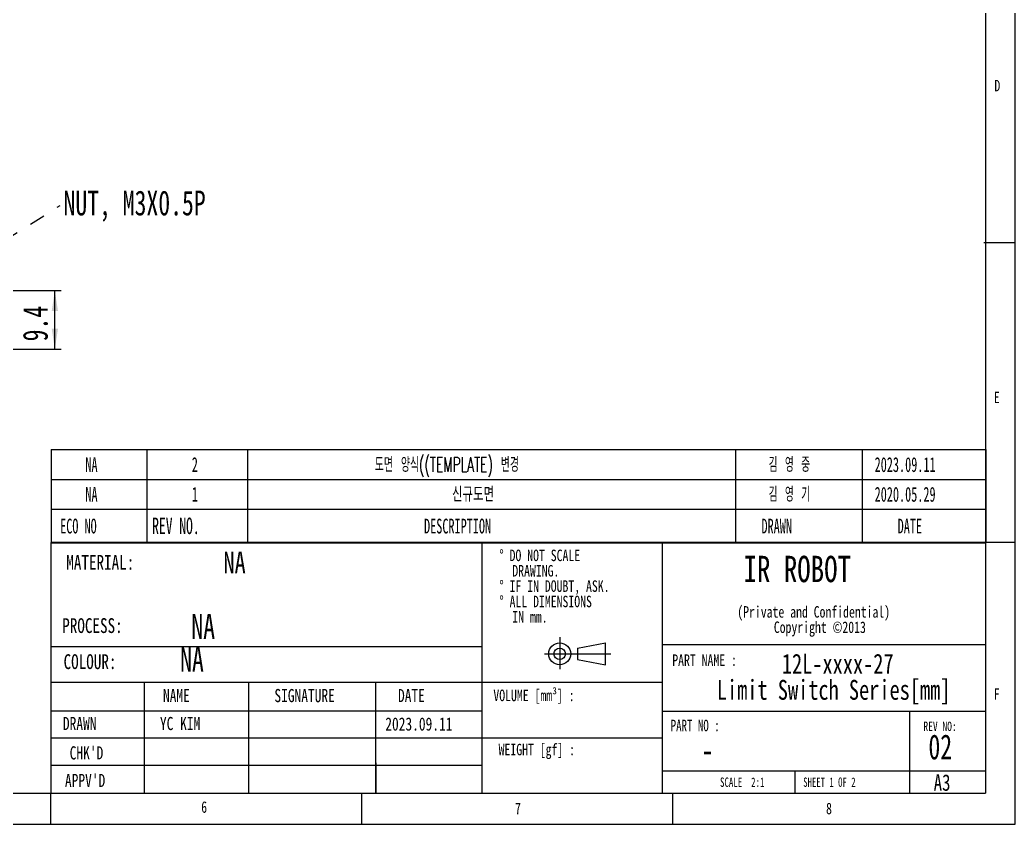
# Model space of a CAD drawing. Header units: millimetres. Extents: x 5 to 415, y 5 to 292.
# Drawn here: x 255 to 415, y 5 to 134.3 of the extents above; entities that cross this region are included whole.
import ezdxf

# ---------------------------------------------------------------- set-up
doc = ezdxf.new("R2010")
doc.units = ezdxf.units.MM
doc.linetypes.add('CENTERX2', pattern=[20.32, 12.7, -2.54, 2.54, -2.54])
doc.layers.add('CENTER_LINE', color=7, linetype='CENTERX2')
doc.layers.add('NOTES', color=7, linetype='Continuous')
doc.styles.add('SLDTEXTSTYLE0', font='TXT', dxfattribs={"width": 0.7})
doc.styles.add('SLDTEXTSTYLE2', font='TXT', dxfattribs={"width": 0.7, "bigfont": 'bigfont'})
doc.styles.add('SLDTEXTSTYLE3', font='TXT', dxfattribs={"width": 0.75})
doc.styles.add('SLDTEXTSTYLE4', font='TXT', dxfattribs={"width": 0.6875})
doc.styles.add('SLDTEXTSTYLE5', font='TXT', dxfattribs={"width": 0.694444})
doc.styles.add('SLDTEXTSTYLE6', font='TXT', dxfattribs={"width": 0.605})
doc.styles.add('SLDTEXTSTYLE7', font='TXT', dxfattribs={"width": 0.605, "bigfont": 'bigfont'})
doc.styles.add('SLDTEXTSTYLE8', font='TXT', dxfattribs={"width": 0.563, "bigfont": 'bigfont'})
doc.dimstyles.new('SLDDIMSTYLE4', dxfattribs={"dimtxt": 4, "dimasz": 3.302, "dimexe": 0, "dimexo": 0.0625, "dimgap": 1, "dimtad": 1, "dimdec": 1, "dimrnd": 1e-09, "dimzin": 12, "dimdsep": 46, "dimtxsty": 'SLDTEXTSTYLE0', "dimsah": 1, "dimcen": 0.09, "dimadec": 0, "dimazin": 3, "dimtfac": 1, "dimtdec": 1, "dimtofl": 0, "dimtmove": 0, "dimatfit": 3, "dimfxl": 1, "dimfrac": 2, "dimtolj": 1, "dimtzin": 12, "dimarcsym": 0})
doc.dimstyles.new('SLDDIMSTYLE5', dxfattribs={"dimtxt": 0.18, "dimasz": 3.302, "dimexe": 0, "dimexo": 0.0625, "dimgap": 0, "dimtad": 0, "dimtih": 1, "dimtoh": 1, "dimdec": 0, "dimrnd": 1e-09, "dimzin": 0, "dimdsep": 46, "dimtxsty": 'Standard', "dimsah": 1, "dimcen": 0.09, "dimadec": 0, "dimazin": 0, "dimtfac": 3.302, "dimtdec": 0, "dimtofl": 0, "dimtmove": 0, "dimatfit": 3, "dimfxl": 1, "dimfrac": 2, "dimtolj": 1, "dimtzin": 0, "dimarcsym": 0})

# ---------------------------------------------------------------- blocks, each defined once
blk = doc.blocks.new('SW_NOTE_0_1')
at = {"color": 0, "linetype": 'Continuous', "lineweight": 0, "char_height": 1.8521, "attachment_point": 2, "style": 'SLDTEXTSTYLE3'}
for s, insert in [('(Private and Confidential)', (15.4, 2.39)), ('Copyright ©2013', (16.39, -0.08))]:
    blk.add_mtext(s, dxfattribs=dict(at, insert=insert))
blk = doc.blocks.new('SW_NOTE_0_2')
at = {"color": 0, "linetype": 'Continuous', "lineweight": 0, "char_height": 3.2, "attachment_point": 2, "style": 'SLDTEXTSTYLE3'}
for s, insert in [('12L-xxxx-27', (10.95, 4.13)), ('Limit Switch Series[mm]', (10.3, -0.07))]:
    blk.add_mtext(s, dxfattribs=dict(at, insert=insert))
blk = doc.blocks.new('SW_NOTE_0_3')
at = {"color": 0, "linetype": 'Continuous', "lineweight": 0, "attachment_point": 1, "style": 'SLDTEXTSTYLE3'}
for s, insert, char_height in [('%%d DO NOT SCALE', (0, 2.39), 1.8521), ('DRAWING.', (2.08, -0.08), 1.852), ('%%d IF IN DOUBT, ASK.', (0, -2.55), 1.8521), ('%%d ALL DIMENSIONS', (0, -5.02), 1.8521), ('IN mm.', (2.08, -7.49), 1.852)]:
    blk.add_mtext(s, dxfattribs=dict(at, insert=insert, char_height=char_height))
blk = doc.blocks.new('SW_TABLEANNOTATION_0')
at = {"color": 0, "linetype": 'Continuous', "lineweight": 18}
for p, q in [((0, 0), (0, -4.79)), ((0, 0), (15.39, 0)), ((15.39, 0), (15.39, -4.79)), ((15.39, 0), (31.57, 0)), ((31.57, 0), (31.57, -4.79)), ((31.57, 0), (109.99, 0)), ((109.99, 0), (109.99, -4.79)), ((109.99, 0), (130.36, 0)), ((130.36, 0), (130.36, -4.79)), ((130.36, 0), (150.24, 0)), ((150.24, 0), (150.24, -4.79)), ((0, -4.79), (0, -9.57)), ((0, -4.79), (15.39, -4.79)), ((15.39, -4.79), (15.39, -9.57)), ((15.39, -4.79), (31.57, -4.79)), ((31.57, -4.79), (31.57, -9.57)), ((31.57, -4.79), (109.99, -4.79)), ((109.99, -4.79), (109.99, -9.57)), ((109.99, -4.79), (130.36, -4.79)), ((130.36, -4.79), (130.36, -9.57)), ((130.36, -4.79), (150.24, -4.79)), ((150.24, -4.79), (150.24, -9.57)), ((0, -9.57), (0, -15)), ((0, -9.57), (15.39, -9.57)), ((15.39, -9.57), (15.39, -15)), ((15.39, -9.57), (31.57, -9.57)), ((31.57, -9.57), (31.57, -15)), ((31.57, -9.57), (109.99, -9.57)), ((109.99, -9.57), (109.99, -15)), ((109.99, -9.57), (130.36, -9.57)), ((130.36, -9.57), (130.36, -15)), ((130.36, -9.57), (150.24, -9.57)), ((150.24, -9.57), (150.24, -15)), ((0, -15), (15.39, -15)), ((15.39, -15), (31.57, -15)), ((31.57, -15), (109.99, -15)), ((109.99, -15), (130.36, -15)), ((130.36, -15), (150.24, -15))]:
    blk.add_line(p, q, dxfattribs=at)
at = {"color": 0, "linetype": 'Continuous', "lineweight": 0, "attachment_point": 1}
for s, insert, char_height, style in [('NA', (5.49, -1.21), 2.381, 'SLDTEXTSTYLE6'), ('2', (22.6, -1.21), 2.38, 'SLDTEXTSTYLE6'), ('도면 양식((TEMPLATE) 변경', (52.01, -1.21), 2.3813, 'SLDTEXTSTYLE7'), ('김 영 중', (115.33, -1.21), 2.381, 'SLDTEXTSTYLE8'), ('2023.09.11', (132.36, -1.21), 2.381, 'SLDTEXTSTYLE6'), ('NA', (5.49, -5.99), 2.381, 'SLDTEXTSTYLE6'), ('1', (22.6, -5.99), 2.38, 'SLDTEXTSTYLE6'), ('신규도면', (64.43, -5.99), 2.381, 'SLDTEXTSTYLE2'), ('김 영 기', (115.33, -5.99), 2.381, 'SLDTEXTSTYLE8'), ('2020.05.29', (132.36, -5.99), 2.381, 'SLDTEXTSTYLE6'), ('ECO NO', (1.43, -11.1), 2.381, 'SLDTEXTSTYLE6'), ('REV NO.', (16.23, -10.93), 2.646, 'SLDTEXTSTYLE6'), ('DESCRIPTION', (59.93, -11.1), 2.3813, 'SLDTEXTSTYLE6'), ('DRAWN', (114.17, -11.1), 2.381, 'SLDTEXTSTYLE6'), ('DATE', (136.06, -11.1), 2.381, 'SLDTEXTSTYLE6')]:
    blk.add_mtext(s, dxfattribs=dict(at, insert=insert, char_height=char_height, style=style))
blk = doc.blocks.new('_D_25')
at = {"layer": 'CENTER_LINE'}
for p, q in [((250.17, 90.79), (261.64, 90.79)), ((260.64, 81.37), (260.64, 90.79)), ((250.93, 81.37), (261.64, 81.37))]:
    blk.add_line(p, q, dxfattribs=at)
for points in [[(260.64, 90.79), (260.14, 87.49), (261.15, 87.49)], [(260.64, 81.37), (261.15, 84.67), (260.14, 84.67)]]:
    blk.add_solid(points, dxfattribs=at)
at = {"layer": 'CENTER_LINE', "insert": (255.49, 82.62), "char_height": 4, "attachment_point": 1, "rotation": 90, "style": 'SLDTEXTSTYLE0'}
blk.add_mtext('9.4', dxfattribs=at)
blk = doc.blocks.new('SW_NOTE_0_6')
at = {"layer": 'CENTER_LINE', "color": 0, "insert": (0.53, 2.4), "char_height": 4, "attachment_point": 1, "style": 'SLDTEXTSTYLE0'}
blk.add_mtext('NUT, M3X0.5P', dxfattribs=at)

msp = doc.modelspace()

# ---------------------------------------------------------------- linework, layer by layer
at = {"color": 7, "linetype": 'Continuous', "lineweight": 18}
for p, q in [((415, 5), (415, 292)), ((410, 98.5), (415, 98.5)), ((260, 50.271), (260, 10)), ((415, 50.271), (260, 50.271)), ((329.265, 50.271), (329.265, 10)), ((358.254, 50.271), (358.254, 10)), ((344.668, 33.297), (349.181, 34.143)), ((349.181, 30.608), (349.181, 34.143)), ((410.25, 33.844), (358.254, 33.844)), ((260, 33.55), (329.265, 33.55)), ((344.668, 33.297), (344.668, 31.454)), ((344.668, 31.454), (349.181, 30.608)), ((275.001, 27.796), (275.001, 10)), ((291.778, 27.796), (291.778, 10)), ((312.217, 10), (312.217, 27.796)), ((329.265, 23.158), (260, 23.158)), ((398.074, 10), (398.074, 23.123)), ((358.254, 18.822), (260, 18.822)), ((260, 14.481), (329.265, 14.481)), ((312.217, 14.859), (312.217, 10)), ((379.611, 13.419), (379.611, 10)), ((10, 10), (410.25, 10)), ((260, 5), (260, 10)), ((310, 5), (310, 10)), ((360, 5), (360, 10)), ((5, 5), (415, 5))]:
    msp.add_line(p, q, dxfattribs=at)
at = {"color": 7, "linetype": 'CENTERX2', "lineweight": 18}
for p, q in [((341.798, 35.054), (341.798, 29.936)), ((339.361, 32.376), (350.023, 32.376))]:
    msp.add_line(p, q, dxfattribs=at)
at = {"color": 7, "linetype": 'Continuous', "lineweight": 18}
for radius in [1.767, 0.922]:
    msp.add_circle((341.798, 32.376), radius, dxfattribs=at)
at = {"layer": 'NOTES', "color": 7}
for p, q in [((410.25, 287), (410.25, 10)), ((410.25, 13.496), (358.254, 13.496))]:
    msp.add_line(p, q, dxfattribs=at)
at = {"layer": 'NOTES', "color": 7, "linetype": 'Continuous', "lineweight": 18}
for p, q in [((260, 27.801), (358.254, 27.801)), ((410.25, 23.123), (358.254, 23.123))]:
    msp.add_line(p, q, dxfattribs=at)

# ---------------------------------------------------------------- block references
at = {"color": 7, "linetype": 'Continuous', "lineweight": 0}
for name, p in [('SW_TABLEANNOTATION_0', (260.062, 65.21)), ('SW_NOTE_0_3', (332.098, 46.744)), ('SW_NOTE_0_1', (367.225, 37.663)), ('SW_NOTE_0_2', (375.536, 28.259))]:
    msp.add_blockref(name, p, dxfattribs=at)
at = {"layer": 'CENTER_LINE'}
msp.add_blockref('SW_NOTE_0_6', (261.505, 104.474), dxfattribs=at)

# ---------------------------------------------------------------- texts
at = {"color": 7, "linetype": 'Continuous', "lineweight": 0}
for s, insert, char_height, attachment_point, style in [('D', (411.667, 124.668), 1.852, 1, 'SLDTEXTSTYLE3'), ('E', (411.586, 74.537), 1.852, 1, 'SLDTEXTSTYLE3'), ('MATERIAL:', (262.479, 48.278), 2.3813, 1, 'SLDTEXTSTYLE3'), ('NA', (289.535, 48.832), 3.5, 2, 'SLDTEXTSTYLE3'), ('PROCESS:', (261.829, 38.108), 2.3813, 1, 'SLDTEXTSTYLE3'), ('PART NAME :', (359.887, 32.29), 1.85208, 1, 'SLDTEXTSTYLE3'), ('NAME', (278.027, 26.726), 2.1167, 1, 'SLDTEXTSTYLE3'), ('SIGNATURE', (295.935, 26.726), 2.1167, 1, 'SLDTEXTSTYLE3'), ('DATE', (315.804, 26.726), 2.1167, 1, 'SLDTEXTSTYLE3'), ('VOLUME [mm³] :', (331.133, 26.622), 1.85208, 1, 'SLDTEXTSTYLE3'), ('DRAWN', (261.937, 22.233), 2.1167, 1, 'SLDTEXTSTYLE3'), ('2023.09.11', (313.76, 22.154), 2.1167, 1, 'SLDTEXTSTYLE3'), ('REV NO:', (400.257, 21.476), 1.5, 1, 'SLDTEXTSTYLE3'), ("CHK'D", (263.024, 17.51), 2.1167, 1, 'SLDTEXTSTYLE3'), ('-', (365.556, 18.906), 4, 2, 'SLDTEXTSTYLE3'), ("APPV'D", (262.263, 13.079), 2.1167, 1, 'SLDTEXTSTYLE3'), ('A3', (401.912, 13.007), 2.6458, 1, 'SLDTEXTSTYLE3'), ('SCALE  2:1', (367.564, 12.491), 1.5, 1, 'SLDTEXTSTYLE0'), ('SHEET 1 OF 2', (380.942, 12.491), 1.5, 1, 'SLDTEXTSTYLE4')]:
    msp.add_mtext(s, dxfattribs=dict(at, insert=insert, char_height=char_height, attachment_point=attachment_point, style=style))
at = {"layer": 'CENTER_LINE', "char_height": 4, "attachment_point": 1, "style": 'SLDTEXTSTYLE0'}
for s, insert in [('NA', (282.586, 38.782)), ('NA', (280.782, 33.508)), ('02', (401.069, 19.417))]:
    msp.add_mtext(s, dxfattribs=dict(at, insert=insert))
at = {"layer": 'NOTES', "attachment_point": 1}
for s, insert, char_height, style in [('IR ROBOT', (371.345, 48.136), 4.2333, 'SLDTEXTSTYLE3'), ('COLOUR:', (262.046, 32.312), 2.3813, 'SLDTEXTSTYLE3'), ('F', (411.586, 26.839), 1.852, 'SLDTEXTSTYLE3'), ('YC KIM', (277.535, 22.233), 2.1167, 'SLDTEXTSTYLE3'), ('PART NO :', (359.636, 21.78), 1.8521, 'SLDTEXTSTYLE5'), ('WEIGHT [gf] :', (331.976, 17.919), 1.85208, 'SLDTEXTSTYLE3'), ('6', (284.167, 8.668), 1.852, 'SLDTEXTSTYLE3'), ('7', (334.613, 8.434), 1.852, 'SLDTEXTSTYLE3'), ('8', (384.613, 8.434), 1.852, 'SLDTEXTSTYLE3')]:
    msp.add_mtext(s, dxfattribs=dict(at, insert=insert, char_height=char_height, style=style))

# ---------------------------------------------------------------- dimensions: what is measured, and where the dimension line sits
at = {"layer": 'CENTER_LINE'}
dim = msp.add_linear_dim(base=(260.644, 90.79), p1=(249.926, 81.37), p2=(249.166, 90.79), angle=90, dimstyle='SLDDIMSTYLE4', dxfattribs=at)
dim.commit()
dim.dimension.update_dxf_attribs({"geometry": '_D_25', "text_midpoint": (260.644, 86.08), "dimtype": 160})

# ---------------------------------------------------------------- leaders
msp.add_leader([(243.816, 93.39), (261.505, 104.474)], dimstyle='SLDDIMSTYLE5', dxfattribs=at)

doc.saveas('drawing.dxf')
